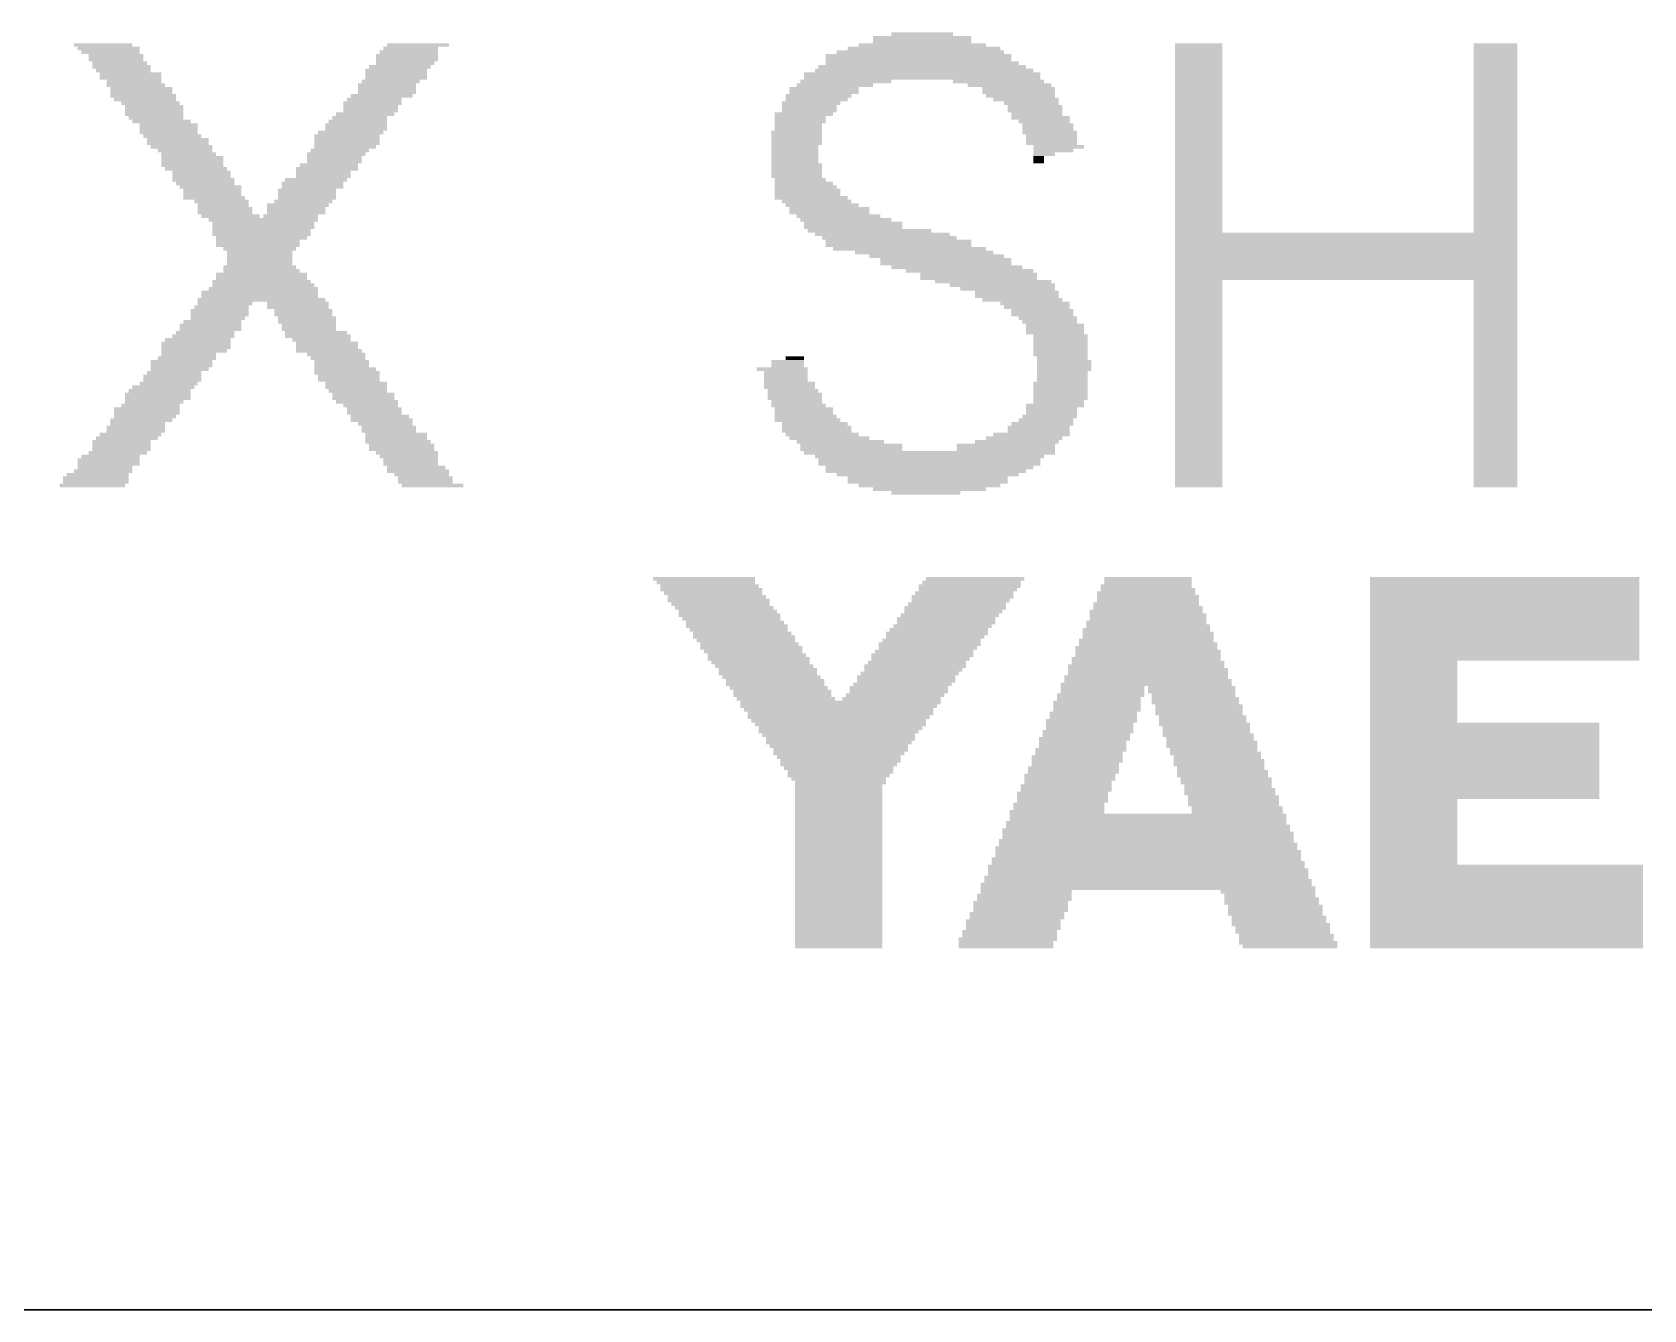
# Model space of a CAD drawing. Extents: x -5 to 130, y -14 to 61.
# Drawn here: x 60.78 to 72.03, y -7.7 to 1.21 of the extents above; entities that cross this region are included whole.
import ezdxf

# ---------------------------------------------------------------- set-up
doc = ezdxf.new("R2010")
doc.units = 0
for name, color, linetype in [('20', 178, 'CONTINUOUS'), ('21', 251, 'CONTINUOUS'), ('51', 251, 'CONTINUOUS')]:
    doc.layers.add(name, color=color, linetype=linetype)

# ---------------------------------------------------------------- blocks, each defined once
blk = doc.blocks.new('RECT')
blk.add_solid([(-0.5, -0.5), (0.5, -0.5), (-0.5, 0.5), (0.5, 0.5)])

msp = doc.modelspace()

# ---------------------------------------------------------------- linework, layer by layer
at = {"layer": '20'}
msp.add_line((122.5, -7.7), (27, -7.7), dxfattribs=at)
at = {"layer": '51'}
msp.add_line((38.66, -7.7), (92, -7.7), dxfattribs=at)

# ---------------------------------------------------------------- block references
at = {"layer": '21', "yscale": 0.0254}
for p, xscale in [((61.2803, 1.1224), 0.4064), ((63.4774, 1.1224), 0.4318), ((66.9968, 1.1224), 0.889), ((66.9968, 1.1732), 0.6858), ((66.9968, 1.1478), 0.6858), ((66.9968, 1.1986), 0.4318), ((68.9272, 1.1224), 0.3302), ((70.9973, 1.1224), 0.3048), ((61.3184, 1.097), 0.4318), ((61.3311, 1.0716), 0.4064), ((61.3692, 1.0462), 0.381), ((61.3692, 1.0208), 0.381), ((63.4012, 1.0462), 0.4318), ((63.4012, 1.0208), 0.4318), ((63.4139, 1.0716), 0.4064), ((63.4266, 1.097), 0.381), ((66.9714, 1.0462), 1.2954), ((66.9714, 1.0208), 1.2954), ((66.9841, 1.0716), 1.1684), ((67.0095, 1.097), 1.0668), ((68.9272, 1.097), 0.3302), ((68.9272, 1.0716), 0.3302), ((68.9272, 1.0462), 0.3302), ((68.9272, 1.0208), 0.3302), ((70.9973, 1.097), 0.3048), ((70.9973, 1.0716), 0.3048), ((70.9973, 1.0462), 0.3048), ((70.9973, 1.0208), 0.3048), ((61.3946, 0.9954), 0.381), ((61.4073, 0.97), 0.4064), ((61.42, 0.9446), 0.381), ((61.4708, 0.9192), 0.4318), ((61.4708, 0.8938), 0.4318), ((63.325, 0.9446), 0.4318), ((63.325, 0.9192), 0.4318), ((63.325, 0.8938), 0.4318), ((63.3504, 0.97), 0.4318), ((63.3885, 0.9954), 0.4064), ((66.9968, 0.9192), 1.651), ((66.9968, 0.8938), 1.651), ((67.0095, 0.9446), 1.524), ((66.9968, 0.97), 1.4478), ((66.9968, 0.9954), 1.3462), ((68.9272, 0.9954), 0.3302), ((68.9272, 0.97), 0.3302), ((68.9272, 0.9446), 0.3302), ((68.9272, 0.9192), 0.3302), ((68.9272, 0.8938), 0.3302), ((70.9973, 0.9954), 0.3048), ((70.9973, 0.97), 0.3048), ((70.9973, 0.9446), 0.3048), ((70.9973, 0.9192), 0.3048), ((70.9973, 0.8938), 0.3048), ((61.4962, 0.8684), 0.381), ((61.5089, 0.843), 0.4064), ((61.547, 0.8176), 0.4318), ((61.547, 0.7922), 0.4318), ((63.2615, 0.843), 0.4064), ((63.2615, 0.8176), 0.4064), ((63.2615, 0.7922), 0.4064), ((63.2869, 0.8684), 0.4064), ((66.311, 0.8176), 0.4826), ((66.311, 0.7922), 0.4826), ((66.3872, 0.843), 0.5334), ((66.4634, 0.8684), 0.635), ((67.5302, 0.8684), 0.635), ((67.6064, 0.843), 0.5842), ((67.6699, 0.8176), 0.508), ((67.6699, 0.7922), 0.508), ((68.9272, 0.8684), 0.3302), ((68.9272, 0.843), 0.3302), ((68.9272, 0.8176), 0.3302), ((68.9272, 0.7922), 0.3302), ((70.9973, 0.8684), 0.3048), ((70.9973, 0.843), 0.3048), ((70.9973, 0.8176), 0.3048), ((70.9973, 0.7922), 0.3048), ((61.5597, 0.7668), 0.4572), ((61.5724, 0.7414), 0.4318), ((61.6105, 0.716), 0.4064), ((61.6359, 0.6906), 0.4064), ((61.6359, 0.6652), 0.4064), ((63.1599, 0.716), 0.4064), ((63.1472, 0.6906), 0.381), ((63.1472, 0.6652), 0.381), ((63.1726, 0.7414), 0.381), ((63.2234, 0.7668), 0.4318), ((66.2221, 0.716), 0.4064), ((66.2094, 0.6906), 0.381), ((66.2094, 0.6652), 0.381), ((66.2729, 0.7668), 0.4572), ((66.2602, 0.7414), 0.4318), ((67.6826, 0.7668), 0.4826), ((67.7207, 0.7414), 0.4572), ((67.7588, 0.716), 0.381), ((67.7842, 0.6906), 0.381), ((67.7842, 0.6652), 0.381), ((68.9272, 0.7668), 0.3302), ((68.9272, 0.7414), 0.3302), ((68.9272, 0.716), 0.3302), ((68.9272, 0.6906), 0.3302), ((68.9272, 0.6652), 0.3302), ((70.9973, 0.7668), 0.3048), ((70.9973, 0.7414), 0.3048), ((70.9973, 0.716), 0.3048), ((70.9973, 0.6906), 0.3048), ((70.9973, 0.6652), 0.3048), ((61.6359, 0.6398), 0.4064), ((61.6486, 0.6144), 0.381), ((61.6867, 0.589), 0.4064), ((61.7375, 0.5636), 0.4064), ((63.0456, 0.5636), 0.4318), ((63.0583, 0.589), 0.4064), ((63.071, 0.6144), 0.381), ((63.1091, 0.6398), 0.4064), ((66.1713, 0.6398), 0.4064), ((66.1459, 0.6144), 0.3556), ((66.1459, 0.589), 0.3556), ((66.1332, 0.5636), 0.3302), ((67.7969, 0.6398), 0.3556), ((67.8223, 0.6144), 0.4064), ((67.8477, 0.589), 0.3556), ((67.8731, 0.5636), 0.3556), ((68.9272, 0.6398), 0.3302), ((68.9272, 0.6144), 0.3302), ((68.9272, 0.589), 0.3302), ((68.9272, 0.5636), 0.3302), ((70.9973, 0.6398), 0.3048), ((70.9973, 0.6144), 0.3048), ((70.9973, 0.589), 0.3048), ((70.9973, 0.5636), 0.3048), ((61.7375, 0.5382), 0.4064), ((61.7375, 0.5128), 0.4064), ((61.7629, 0.4874), 0.4064), ((61.801, 0.462), 0.4318), ((62.9821, 0.4874), 0.4572), ((62.9821, 0.462), 0.4572), ((63.0075, 0.5128), 0.4572), ((63.0456, 0.5382), 0.4318), ((66.1205, 0.5128), 0.3556), ((66.1205, 0.4874), 0.3556), ((66.1205, 0.462), 0.3556), ((66.1332, 0.5382), 0.3302), ((67.8731, 0.5382), 0.3556), ((67.8858, 0.5128), 0.381), ((67.8985, 0.4874), 0.3556), ((67.8985, 0.462), 0.3556), ((68.9272, 0.5382), 0.3302), ((68.9272, 0.5128), 0.3302), ((68.9272, 0.4874), 0.3302), ((68.9272, 0.462), 0.3302), ((70.9973, 0.5382), 0.3048), ((70.9973, 0.5128), 0.3048), ((70.9973, 0.4874), 0.3048), ((70.9973, 0.462), 0.3048), ((61.801, 0.4366), 0.4318), ((61.8264, 0.4112), 0.4318), ((61.8518, 0.3858), 0.381), ((61.8772, 0.3604), 0.381), ((61.9026, 0.335), 0.4318), ((62.9059, 0.3604), 0.4064), ((62.8932, 0.335), 0.381), ((62.9313, 0.3858), 0.4064), ((62.9821, 0.4366), 0.4572), ((62.9694, 0.4112), 0.4318), ((66.1205, 0.4366), 0.3556), ((66.1078, 0.4112), 0.3302), ((66.1078, 0.3858), 0.3302), ((66.1078, 0.3604), 0.3302), ((66.1078, 0.335), 0.3302), ((67.8985, 0.4366), 0.3556), ((67.9493, 0.4112), 0.3556), ((67.9112, 0.3858), 0.2794), ((67.8477, 0.3604), 0.1524), ((67.8096, 0.335), 0.0762), ((68.9272, 0.4366), 0.3302), ((68.9272, 0.4112), 0.3302), ((68.9272, 0.3858), 0.3302), ((68.9272, 0.3604), 0.3302), ((68.9272, 0.335), 0.3302), ((70.9973, 0.4366), 0.3048), ((70.9973, 0.4112), 0.3048), ((70.9973, 0.3858), 0.3048), ((70.9973, 0.3604), 0.3048), ((70.9973, 0.335), 0.3048), ((61.9026, 0.3096), 0.4318), ((61.9026, 0.2842), 0.4318), ((61.928, 0.2588), 0.4318), ((61.9661, 0.2334), 0.4064), ((62.8424, 0.2588), 0.4318), ((62.817, 0.2334), 0.381), ((62.8551, 0.2842), 0.4064), ((62.8932, 0.3096), 0.381), ((66.1078, 0.3096), 0.3302), ((66.1205, 0.2842), 0.3556), ((66.1205, 0.2588), 0.3556), ((66.1205, 0.2334), 0.3556), ((67.8096, 0.3096), 0.0762), ((68.9272, 0.3096), 0.3302), ((68.9272, 0.2842), 0.3302), ((68.9272, 0.2588), 0.3302), ((68.9272, 0.2334), 0.3302), ((70.9973, 0.3096), 0.3048), ((70.9973, 0.2842), 0.3048), ((70.9973, 0.2588), 0.3048), ((70.9973, 0.2334), 0.3048), ((61.9661, 0.208), 0.4064), ((61.9788, 0.1826), 0.4318), ((61.9915, 0.1572), 0.4064), ((62.0296, 0.1318), 0.4318), ((62.0423, 0.1064), 0.4064), ((62.7027, 0.1064), 0.4064), ((62.7408, 0.1572), 0.4318), ((62.7408, 0.1318), 0.4318), ((62.7662, 0.1826), 0.4318), ((62.817, 0.208), 0.381), ((66.1205, 0.208), 0.3556), ((66.1459, 0.1826), 0.3556), ((66.1713, 0.1572), 0.4064), ((66.184, 0.1318), 0.4318), ((66.1967, 0.1064), 0.4572), ((68.9272, 0.208), 0.3302), ((68.9272, 0.1826), 0.3302), ((68.9272, 0.1572), 0.3302), ((68.9272, 0.1318), 0.3302), ((68.9272, 0.1064), 0.3302), ((70.9973, 0.208), 0.3048), ((70.9973, 0.1826), 0.3048), ((70.9973, 0.1572), 0.3048), ((70.9973, 0.1318), 0.3048), ((70.9973, 0.1064), 0.3048), ((62.0423, 0.081), 0.4064), ((62.055, 0.0556), 0.4318), ((62.1058, 0.0302), 0.381), ((62.1185, 0.0048), 0.3556), ((62.6392, 0.0048), 0.4318), ((62.6773, 0.0302), 0.4064), ((62.7027, 0.081), 0.4064), ((62.7027, 0.0556), 0.4064), ((66.1967, 0.081), 0.4572), ((66.2221, 0.0556), 0.508), ((66.2602, 0.0302), 0.4826), ((66.2983, 0.0048), 0.508), ((68.9272, 0.081), 0.3302), ((68.9272, 0.0556), 0.3302), ((68.9272, 0.0302), 0.3302), ((68.9272, 0.0048), 0.3302), ((70.9973, 0.081), 0.3048), ((70.9973, 0.0556), 0.3048), ((70.9973, 0.0302), 0.3048), ((70.9973, 0.0048), 0.3048), ((62.1312, -0.0206), 0.381), ((62.1312, -0.046), 0.381), ((62.1693, -0.0714), 0.4064), ((62.3979, -0.0968), 0.762), ((62.3979, -0.1222), 0.7112), ((62.5884, -0.0714), 0.381), ((62.6265, -0.0206), 0.4064), ((62.6265, -0.046), 0.4064), ((66.3491, -0.0206), 0.5588), ((66.3491, -0.046), 0.5588), ((66.4126, -0.0714), 0.5842), ((66.4634, -0.0968), 0.635), ((66.5142, -0.1222), 0.6858), ((68.9272, -0.0206), 0.3302), ((68.9272, -0.046), 0.3302), ((68.9272, -0.0714), 0.3302), ((68.9272, -0.0968), 0.3302), ((68.9272, -0.1222), 0.3302), ((70.9973, -0.0206), 0.3048), ((70.9973, -0.046), 0.3048), ((70.9973, -0.0714), 0.3048), ((70.9973, -0.0968), 0.3048), ((70.9973, -0.1222), 0.3048), ((62.3979, -0.1476), 0.7112), ((62.3852, -0.173), 0.6858), ((62.3852, -0.1984), 0.6858), ((62.3852, -0.2238), 0.635), ((66.5142, -0.1476), 0.6858), ((66.6285, -0.173), 0.8636), ((66.7174, -0.1984), 0.9398), ((66.7682, -0.2238), 0.9398), ((68.9272, -0.1476), 0.3302), ((68.9272, -0.173), 0.3302), ((69.9559, -0.1984), 2.3876), ((69.9559, -0.2238), 2.3876), ((70.9973, -0.1476), 0.3048), ((70.9973, -0.173), 0.3048), ((62.3598, -0.2492), 0.5842), ((62.3598, -0.2746), 0.5842), ((62.3725, -0.3), 0.508), ((62.3725, -0.3254), 0.4572), ((66.8317, -0.2492), 1.016), ((66.8317, -0.2746), 1.016), ((66.9079, -0.3), 1.0668), ((67.0095, -0.3254), 0.9652), ((69.9559, -0.2492), 2.3876), ((69.9559, -0.2746), 2.3876), ((69.9559, -0.3), 2.3876), ((69.9559, -0.3254), 2.3876), ((62.3725, -0.427), 0.508), ((62.3852, -0.4524), 0.5334), ((62.3725, -0.3508), 0.4572), ((62.3725, -0.3762), 0.4572), ((62.3725, -0.4016), 0.4572), ((67.0984, -0.3508), 0.9398), ((67.1619, -0.3762), 0.9144), ((67.1619, -0.4016), 0.9144), ((67.2381, -0.427), 0.9144), ((67.327, -0.4524), 0.889), ((69.9559, -0.3508), 2.3876), ((69.9559, -0.3762), 2.3876), ((69.9559, -0.4016), 2.3876), ((69.9559, -0.427), 2.3876), ((69.9559, -0.4524), 2.3876), ((62.3852, -0.5286), 0.6858), ((62.3979, -0.554), 0.7112), ((62.3852, -0.4778), 0.635), ((62.3852, -0.5032), 0.635), ((67.3905, -0.4778), 0.8128), ((67.3905, -0.5032), 0.8128), ((67.4921, -0.5286), 0.8128), ((67.5556, -0.554), 0.7366), ((69.9559, -0.4778), 2.3876), ((69.9559, -0.5032), 2.3876), ((68.9272, -0.5286), 0.3302), ((68.9272, -0.554), 0.3302), ((70.9973, -0.5286), 0.3048), ((70.9973, -0.554), 0.3048), ((62.3852, -0.6556), 0.889), ((62.1312, -0.681), 0.381), ((62.3725, -0.6048), 0.8128), ((62.3725, -0.6302), 0.8128), ((62.3979, -0.5794), 0.762), ((62.6392, -0.681), 0.4318), ((67.5937, -0.5794), 0.6604), ((67.6572, -0.6048), 0.5842), ((67.6572, -0.6302), 0.5842), ((67.6953, -0.6556), 0.5588), ((67.7842, -0.681), 0.4826), ((68.9272, -0.5794), 0.3302), ((68.9272, -0.6048), 0.3302), ((68.9272, -0.6302), 0.3302), ((68.9272, -0.6556), 0.3302), ((68.9272, -0.681), 0.3302), ((70.9973, -0.5794), 0.3048), ((70.9973, -0.6048), 0.3048), ((70.9973, -0.6302), 0.3048), ((70.9973, -0.6556), 0.3048), ((70.9973, -0.681), 0.3048), ((62.0931, -0.7318), 0.4064), ((62.0931, -0.7572), 0.4064), ((62.0804, -0.7826), 0.381), ((62.1058, -0.7064), 0.381), ((62.6392, -0.7064), 0.4318), ((62.6773, -0.7318), 0.4064), ((62.6773, -0.7572), 0.4064), ((62.7027, -0.7826), 0.4064), ((67.7969, -0.7064), 0.4572), ((67.835, -0.7318), 0.4318), ((67.835, -0.7572), 0.4318), ((67.8731, -0.7826), 0.4064), ((68.9272, -0.7064), 0.3302), ((68.9272, -0.7318), 0.3302), ((68.9272, -0.7572), 0.3302), ((68.9272, -0.7826), 0.3302), ((70.9973, -0.7064), 0.3048), ((70.9973, -0.7318), 0.3048), ((70.9973, -0.7572), 0.3048), ((70.9973, -0.7826), 0.3048), ((61.9788, -0.9096), 0.4318), ((61.9915, -0.8842), 0.4064), ((62.0296, -0.8334), 0.4318), ((62.0296, -0.8588), 0.4318), ((62.0423, -0.808), 0.4064), ((62.7027, -0.808), 0.4064), ((62.7154, -0.8334), 0.381), ((62.7154, -0.8588), 0.381), ((62.7662, -0.8842), 0.4318), ((62.7789, -0.9096), 0.4572), ((67.8858, -0.808), 0.381), ((67.9239, -0.8334), 0.4064), ((67.9239, -0.8588), 0.4064), ((67.9239, -0.8842), 0.4064), ((67.962, -0.9096), 0.381), ((68.9272, -0.808), 0.3302), ((68.9272, -0.8334), 0.3302), ((68.9272, -0.8588), 0.3302), ((68.9272, -0.8842), 0.3302), ((68.9272, -0.9096), 0.3302), ((70.9973, -0.808), 0.3048), ((70.9973, -0.8334), 0.3048), ((70.9973, -0.8588), 0.3048), ((70.9973, -0.8842), 0.3048), ((70.9973, -0.9096), 0.3048), ((61.928, -0.9604), 0.4826), ((61.928, -0.9858), 0.4826), ((61.9153, -1.0112), 0.4572), ((61.9407, -0.935), 0.4572), ((62.8043, -0.935), 0.4064), ((62.8424, -0.9604), 0.4318), ((62.8424, -0.9858), 0.4318), ((62.8551, -1.0112), 0.4572), ((67.962, -0.935), 0.381), ((67.962, -0.9604), 0.381), ((67.962, -0.9858), 0.381), ((67.962, -1.0112), 0.381), ((68.9272, -0.935), 0.3302), ((68.9272, -0.9604), 0.3302), ((68.9272, -0.9858), 0.3302), ((68.9272, -1.0112), 0.3302), ((70.9973, -0.935), 0.3048), ((70.9973, -0.9604), 0.3048), ((70.9973, -0.9858), 0.3048), ((70.9973, -1.0112), 0.3048), ((61.8264, -1.0874), 0.4318), ((61.8264, -1.1128), 0.4318), ((61.8645, -1.062), 0.4064), ((61.8772, -1.0366), 0.381), ((62.9059, -1.0366), 0.4064), ((62.9186, -1.062), 0.381), ((62.944, -1.0874), 0.381), ((62.944, -1.1128), 0.381), ((66.057, -1.0874), 0.2286), ((66.057, -1.1128), 0.2286), ((66.1078, -1.062), 0.127), ((67.962, -1.0366), 0.381), ((67.9747, -1.062), 0.3556), ((67.9874, -1.0874), 0.381), ((67.9874, -1.1128), 0.381), ((68.9272, -1.0366), 0.3302), ((68.9272, -1.062), 0.3302), ((68.9272, -1.0874), 0.3302), ((68.9272, -1.1128), 0.3302), ((70.9973, -1.0366), 0.3048), ((70.9973, -1.062), 0.3048), ((70.9973, -1.0874), 0.3048), ((70.9973, -1.1128), 0.3048), ((61.7375, -1.2398), 0.4064), ((61.7629, -1.189), 0.4064), ((61.7629, -1.2144), 0.4064), ((61.7756, -1.1636), 0.381), ((61.8137, -1.1382), 0.4064), ((62.9694, -1.1382), 0.4318), ((62.9821, -1.1636), 0.4572), ((62.9948, -1.189), 0.4318), ((62.9948, -1.2144), 0.4318), ((63.0456, -1.2398), 0.4318), ((66.0189, -1.1382), 0.3556), ((66.0443, -1.1636), 0.3048), ((66.0443, -1.189), 0.3048), ((66.0443, -1.2144), 0.3048), ((66.0697, -1.2398), 0.3556), ((67.962, -1.2398), 0.381), ((67.9874, -1.1382), 0.381), ((67.9747, -1.1636), 0.3556), ((67.9747, -1.189), 0.3556), ((67.9747, -1.2144), 0.3556), ((68.9272, -1.1382), 0.3302), ((68.9272, -1.1636), 0.3302), ((68.9272, -1.189), 0.3302), ((68.9272, -1.2144), 0.3302), ((68.9272, -1.2398), 0.3302), ((70.9973, -1.1382), 0.3048), ((70.9973, -1.1636), 0.3048), ((70.9973, -1.189), 0.3048), ((70.9973, -1.2144), 0.3048), ((70.9973, -1.2398), 0.3048), ((61.6613, -1.316), 0.4572), ((61.6613, -1.3414), 0.4572), ((61.674, -1.2906), 0.4318), ((61.6994, -1.2652), 0.4318), ((63.0456, -1.2652), 0.4318), ((63.0583, -1.2906), 0.4064), ((63.0964, -1.316), 0.4318), ((63.0964, -1.3414), 0.4318), ((66.0697, -1.2652), 0.3556), ((66.0951, -1.2906), 0.3556), ((66.1078, -1.316), 0.381), ((66.1078, -1.3414), 0.381), ((67.962, -1.2652), 0.381), ((67.962, -1.2906), 0.381), ((67.962, -1.316), 0.381), ((67.962, -1.3414), 0.381), ((68.9272, -1.2652), 0.3302), ((68.9272, -1.2906), 0.3302), ((68.9272, -1.316), 0.3302), ((68.9272, -1.3414), 0.3302), ((70.9973, -1.2652), 0.3048), ((70.9973, -1.2906), 0.3048), ((70.9973, -1.316), 0.3048), ((70.9973, -1.3414), 0.3048), ((61.5851, -1.4176), 0.4572), ((61.5851, -1.443), 0.4572), ((61.5724, -1.4684), 0.4318), ((61.6105, -1.3922), 0.4064), ((61.6359, -1.3668), 0.4064), ((63.1218, -1.3668), 0.4318), ((63.1472, -1.3922), 0.381), ((63.1726, -1.4176), 0.381), ((63.1726, -1.443), 0.381), ((63.2107, -1.4684), 0.4064), ((66.1205, -1.3668), 0.3556), ((66.1332, -1.3922), 0.381), ((66.1713, -1.4176), 0.4064), ((66.1713, -1.443), 0.4064), ((66.184, -1.4684), 0.4318), ((67.8858, -1.4684), 0.381), ((67.9239, -1.3922), 0.4064), ((67.8985, -1.4176), 0.3556), ((67.8985, -1.443), 0.3556), ((67.9493, -1.3668), 0.3556), ((68.9272, -1.3668), 0.3302), ((68.9272, -1.3922), 0.3302), ((68.9272, -1.4176), 0.3302), ((68.9272, -1.443), 0.3302), ((68.9272, -1.4684), 0.3302), ((70.9973, -1.3668), 0.3048), ((70.9973, -1.3922), 0.3048), ((70.9973, -1.4176), 0.3048), ((70.9973, -1.443), 0.3048), ((70.9973, -1.4684), 0.3048), ((61.5089, -1.5446), 0.4064), ((61.5089, -1.57), 0.4064), ((61.547, -1.4938), 0.4318), ((61.5216, -1.5192), 0.381), ((63.2234, -1.4938), 0.4318), ((63.2488, -1.5192), 0.381), ((63.2742, -1.5446), 0.381), ((63.2742, -1.57), 0.381), ((66.1967, -1.4938), 0.4572), ((66.2475, -1.5192), 0.4572), ((66.2602, -1.5446), 0.4826), ((66.2602, -1.57), 0.4826), ((67.8096, -1.5446), 0.4318), ((67.8096, -1.57), 0.4318), ((67.835, -1.5192), 0.4318), ((67.8604, -1.4938), 0.381), ((68.9272, -1.4938), 0.3302), ((68.9272, -1.5192), 0.3302), ((68.9272, -1.5446), 0.3302), ((68.9272, -1.57), 0.3302), ((70.9973, -1.4938), 0.3048), ((70.9973, -1.5192), 0.3048), ((70.9973, -1.5446), 0.3048), ((70.9973, -1.57), 0.3048), ((61.4073, -1.6462), 0.4064), ((61.4073, -1.6716), 0.4064), ((61.4073, -1.697), 0.4064), ((61.4454, -1.6208), 0.4318), ((61.4708, -1.5954), 0.4318), ((63.325, -1.5954), 0.4318), ((63.325, -1.6208), 0.4318), ((63.3377, -1.6462), 0.4572), ((63.3631, -1.6716), 0.4572), ((63.3631, -1.697), 0.4572), ((66.2983, -1.5954), 0.508), ((66.3491, -1.6208), 0.5588), ((66.4253, -1.6462), 0.6096), ((66.5015, -1.6716), 0.7112), ((66.5015, -1.697), 0.7112), ((67.581, -1.6716), 0.6858), ((67.581, -1.697), 0.6858), ((67.6572, -1.6462), 0.5842), ((67.708, -1.6208), 0.5334), ((67.7588, -1.5954), 0.5334), ((68.9272, -1.5954), 0.3302), ((68.9272, -1.6208), 0.3302), ((68.9272, -1.6462), 0.3302), ((68.9272, -1.6716), 0.3302), ((68.9272, -1.697), 0.3302), ((70.9973, -1.5954), 0.3048), ((70.9973, -1.6208), 0.3048), ((70.9973, -1.6462), 0.3048), ((70.9973, -1.6716), 0.3048), ((70.9973, -1.697), 0.3048), ((61.3184, -1.7732), 0.4318), ((61.3184, -1.7986), 0.4318), ((61.3311, -1.7478), 0.4064), ((61.3819, -1.7224), 0.4064), ((63.4012, -1.7224), 0.4318), ((63.4139, -1.7478), 0.4064), ((63.4266, -1.7732), 0.381), ((63.4266, -1.7986), 0.381), ((67.0476, -1.7224), 1.7526), ((67.0476, -1.7478), 1.6002), ((67.0476, -1.7732), 1.5494), ((67.0476, -1.7986), 1.5494), ((68.9272, -1.7224), 0.3302), ((68.9272, -1.7478), 0.3302), ((68.9272, -1.7732), 0.3302), ((68.9272, -1.7986), 0.3302), ((70.9973, -1.7224), 0.3048), ((70.9973, -1.7478), 0.3048), ((70.9973, -1.7732), 0.3048), ((70.9973, -1.7986), 0.3048), ((61.2295, -1.9002), 0.4572), ((61.2422, -1.8748), 0.4318), ((61.2803, -1.8494), 0.4064), ((61.293, -1.824), 0.381), ((63.4647, -1.824), 0.4064), ((63.4774, -1.8494), 0.4318), ((63.5028, -1.8748), 0.381), ((63.5282, -1.9002), 0.381), ((67.0476, -1.824), 1.4478), ((67.0222, -1.8494), 1.397), ((67.0349, -1.8748), 1.27), ((67.0349, -1.9002), 1.1176), ((68.9272, -1.824), 0.3302), ((68.9272, -1.8494), 0.3302), ((68.9272, -1.8748), 0.3302), ((68.9272, -1.9002), 0.3302), ((70.9973, -1.824), 0.3048), ((70.9973, -1.8494), 0.3048), ((70.9973, -1.8748), 0.3048), ((70.9973, -1.9002), 0.3048), ((61.2041, -1.951), 0.4572), ((61.2295, -1.9256), 0.4572), ((63.5282, -1.9256), 0.381), ((63.579, -1.951), 0.4318), ((67.0349, -1.9256), 1.1176), ((67.0476, -1.951), 0.9906), ((67.0476, -1.9764), 0.7874), ((67.0222, -2.0018), 0.4826), ((68.9272, -1.9256), 0.3302), ((68.9272, -1.951), 0.3302), ((70.9973, -1.9256), 0.3048), ((70.9973, -1.951), 0.3048), ((65.4743, -2.6008), 0.7112), ((65.487, -2.6262), 0.6858), ((65.5124, -2.6516), 0.6858), ((65.5251, -2.677), 0.7112), ((65.5378, -2.7024), 0.6858), ((67.2904, -2.7024), 0.6858), ((67.3285, -2.6516), 0.7112), ((67.3158, -2.677), 0.6858), ((67.3412, -2.6262), 0.6858), ((67.3666, -2.6008), 0.6858), ((68.5604, -2.7024), 0.6858), ((68.5604, -2.6516), 0.635), ((68.5731, -2.677), 0.6604), ((68.5731, -2.6008), 0.6096), ((68.5731, -2.6262), 0.6096), ((71.0623, -2.6008), 1.8796), ((71.0623, -2.6262), 1.8796), ((71.0623, -2.6516), 1.8796), ((71.0623, -2.677), 1.8796), ((71.0623, -2.7024), 1.8796), ((65.5632, -2.7278), 0.6858), ((65.5759, -2.7532), 0.7112), ((65.5886, -2.7786), 0.6858), ((65.614, -2.804), 0.6858), ((67.2269, -2.804), 0.7112), ((67.2396, -2.7786), 0.6858), ((67.2777, -2.7278), 0.7112), ((67.265, -2.7532), 0.6858), ((68.5604, -2.7786), 0.7366), ((68.5731, -2.804), 0.762), ((68.5731, -2.7278), 0.7112), ((68.5731, -2.7532), 0.7112), ((71.0623, -2.7278), 1.8796), ((71.0623, -2.7532), 1.8796), ((71.0623, -2.7786), 1.8796), ((71.0623, -2.804), 1.8796), ((65.6394, -2.8294), 0.6858), ((65.6521, -2.8548), 0.7112), ((65.6648, -2.8802), 0.6858), ((65.6902, -2.9056), 0.6858), ((65.7029, -2.931), 0.7112), ((67.138, -2.931), 0.6858), ((67.1634, -2.8802), 0.6858), ((67.1634, -2.9056), 0.6858), ((67.1888, -2.8548), 0.6858), ((67.2142, -2.8294), 0.6858), ((68.5604, -2.9056), 0.8382), ((68.5731, -2.931), 0.8636), ((68.5604, -2.8294), 0.7874), ((68.5731, -2.8548), 0.8128), ((68.5731, -2.8802), 0.8128), ((71.0623, -2.8294), 1.8796), ((71.0623, -2.8548), 1.8796), ((71.0623, -2.8802), 1.8796), ((71.0623, -2.9056), 1.8796), ((71.0623, -2.931), 1.8796), ((65.7156, -2.9564), 0.6858), ((65.741, -2.9818), 0.6858), ((65.7537, -3.0072), 0.7112), ((65.7664, -3.0326), 0.6858), ((67.0618, -3.0326), 0.6858), ((67.0999, -2.9818), 0.7112), ((67.0872, -3.0072), 0.6858), ((67.1126, -2.9564), 0.6858), ((68.5604, -3.0326), 0.9398), ((68.5604, -2.9564), 0.889), ((68.5731, -2.9818), 0.9144), ((68.5731, -3.0072), 0.9144), ((71.0623, -2.9564), 1.8796), ((71.0623, -2.9818), 1.8796), ((71.0623, -3.0072), 1.8796), ((71.0623, -3.0326), 1.8796), ((65.7918, -3.058), 0.6858), ((65.8045, -3.0834), 0.7112), ((65.8172, -3.1088), 0.6858), ((65.8426, -3.1342), 0.6858), ((65.8553, -3.1596), 0.7112), ((66.9983, -3.1342), 0.7112), ((66.9856, -3.1596), 0.6858), ((67.011, -3.1088), 0.6858), ((67.0491, -3.058), 0.7112), ((67.0364, -3.0834), 0.6858), ((68.5604, -3.1596), 1.0414), ((68.5604, -3.0834), 0.9906), ((68.5731, -3.1088), 1.016), ((68.5731, -3.1342), 1.016), ((68.5731, -3.058), 0.9652), ((71.0623, -3.058), 1.8796), ((71.0623, -3.0834), 1.8796), ((71.0623, -3.1088), 1.8796), ((71.0623, -3.1342), 1.8796), ((71.0623, -3.1596), 1.8796), ((65.868, -3.185), 0.6858), ((65.8934, -3.2104), 0.6858), ((65.9188, -3.2358), 0.6858), ((65.9188, -3.2612), 0.6858), ((66.9094, -3.2612), 0.6858), ((66.9475, -3.2104), 0.7112), ((66.9348, -3.2358), 0.6858), ((66.9602, -3.185), 0.6858), ((68.5604, -3.2104), 1.0922), ((68.5731, -3.2358), 1.1176), ((68.5731, -3.2612), 1.1176), ((68.5731, -3.185), 1.0668), ((70.4273, -3.185), 0.6096), ((70.4273, -3.2104), 0.6096), ((70.4273, -3.2358), 0.6096), ((70.4273, -3.2612), 0.6096), ((65.9442, -3.2866), 0.6858), ((65.9696, -3.312), 0.6858), ((65.9696, -3.3374), 0.6858), ((65.995, -3.3628), 0.6858), ((66.8332, -3.3628), 0.6858), ((66.8586, -3.3374), 0.6858), ((66.884, -3.2866), 0.6858), ((66.884, -3.312), 0.6858), ((68.5604, -3.3374), 1.1938), ((68.2556, -3.3628), 0.5842), ((68.5604, -3.2866), 1.143), ((68.5731, -3.312), 1.1684), ((68.8779, -3.3628), 0.6096), ((70.4273, -3.2866), 0.6096), ((70.4273, -3.312), 0.6096), ((70.4273, -3.3374), 0.6096), ((70.4273, -3.3628), 0.6096), ((66.0204, -3.3882), 0.6858), ((66.0204, -3.4136), 0.6858), ((66.0458, -3.439), 0.6858), ((66.4268, -3.4644), 1.397), ((66.4141, -3.4898), 1.3716), ((66.7824, -3.439), 0.6858), ((66.8078, -3.4136), 0.6858), ((66.8332, -3.3882), 0.6858), ((68.2175, -3.4644), 0.6096), ((68.2175, -3.4898), 0.6096), ((68.2429, -3.4136), 0.6096), ((68.2302, -3.439), 0.5842), ((68.2556, -3.3882), 0.5842), ((68.8779, -3.3882), 0.6096), ((68.8906, -3.4136), 0.5842), ((68.9033, -3.439), 0.6096), ((68.9033, -3.4644), 0.6096), ((68.9287, -3.4898), 0.6096), ((70.4273, -3.3882), 0.6096), ((70.4273, -3.4136), 0.6096), ((70.4273, -3.439), 0.6096), ((70.4273, -3.4644), 0.6096), ((70.4273, -3.4898), 0.6096), ((66.4141, -3.5152), 1.3208), ((66.4268, -3.5406), 1.2954), ((66.4141, -3.566), 1.27), ((66.4141, -3.5914), 1.2192), ((68.1794, -3.5914), 0.635), ((68.1921, -3.5406), 0.6096), ((68.1921, -3.566), 0.6096), ((68.2175, -3.5152), 0.6096), ((68.9287, -3.5152), 0.6096), ((68.9287, -3.5406), 0.6096), ((68.9541, -3.566), 0.6096), ((68.9541, -3.5914), 0.6096), ((70.4273, -3.5152), 0.6096), ((70.4273, -3.5406), 0.6096), ((70.4273, -3.566), 0.6096), ((70.4273, -3.5914), 0.6096), ((66.4268, -3.6168), 1.1938), ((66.4268, -3.6422), 1.143), ((66.4141, -3.6676), 1.1176), ((66.4141, -3.693), 1.0668), ((66.4268, -3.7184), 1.0414), ((68.1286, -3.7184), 0.635), ((68.154, -3.6676), 0.635), ((68.1413, -3.693), 0.6096), ((68.1667, -3.6168), 0.6096), ((68.1667, -3.6422), 0.6096), ((68.9668, -3.6168), 0.635), ((68.9795, -3.6422), 0.6096), ((68.9795, -3.6676), 0.6096), ((68.9922, -3.693), 0.635), ((69.0049, -3.7184), 0.6096), ((70.9226, -3.6168), 1.6002), ((70.9226, -3.6422), 1.6002), ((70.9226, -3.6676), 1.6002), ((70.9226, -3.693), 1.6002), ((70.9226, -3.7184), 1.6002), ((66.4141, -3.7438), 1.016), ((66.4141, -3.7692), 0.9652), ((66.4268, -3.7946), 0.9398), ((66.4141, -3.82), 0.9144), ((68.1032, -3.7946), 0.635), ((68.0905, -3.82), 0.6096), ((68.1159, -3.7438), 0.6096), ((68.1159, -3.7692), 0.6096), ((69.0176, -3.7438), 0.635), ((69.0176, -3.7692), 0.635), ((69.0303, -3.7946), 0.6096), ((69.043, -3.82), 0.635), ((70.9226, -3.7438), 1.6002), ((70.9226, -3.7692), 1.6002), ((70.9226, -3.7946), 1.6002), ((70.9226, -3.82), 1.6002), ((66.4141, -3.8454), 0.8636), ((66.4268, -3.8708), 0.8382), ((66.4141, -3.8962), 0.8128), ((66.4141, -3.9216), 0.762), ((66.4268, -3.947), 0.7366), ((68.0524, -3.9216), 0.635), ((68.0524, -3.947), 0.635), ((68.0778, -3.8454), 0.635), ((68.0778, -3.8708), 0.635), ((68.0651, -3.8962), 0.6096), ((69.0557, -3.8454), 0.6096), ((69.0684, -3.8708), 0.635), ((69.0684, -3.8962), 0.635), ((69.0811, -3.9216), 0.6096), ((69.0938, -3.947), 0.635), ((70.9226, -3.8454), 1.6002), ((70.9226, -3.8708), 1.6002), ((70.9226, -3.8962), 1.6002), ((70.9226, -3.9216), 1.6002), ((70.9226, -3.947), 1.6002), ((66.4141, -3.9724), 0.7112), ((66.4141, -3.9978), 0.6604), ((66.4268, -4.0232), 0.635), ((66.4141, -4.0486), 0.6096), ((68.0016, -4.0486), 0.635), ((68.027, -3.9724), 0.635), ((68.027, -3.9978), 0.635), ((68.0143, -4.0232), 0.6096), ((69.0938, -3.9724), 0.635), ((69.1192, -3.9978), 0.635), ((69.1192, -4.0232), 0.635), ((69.1319, -4.0486), 0.6096), ((70.9226, -3.9724), 1.6002), ((70.9226, -3.9978), 1.6002), ((70.9226, -4.0232), 1.6002), ((70.9226, -4.0486), 1.6002), ((66.4141, -4.074), 0.6096), ((66.4141, -4.0994), 0.6096), ((66.4141, -4.1248), 0.6096), ((66.4141, -4.1502), 0.6096), ((67.9762, -4.0994), 0.635), ((67.9762, -4.1248), 0.635), ((67.9762, -4.1502), 0.635), ((68.0016, -4.074), 0.635), ((69.1446, -4.074), 0.635), ((69.1446, -4.0994), 0.635), ((69.17, -4.1248), 0.635), ((69.17, -4.1502), 0.635), ((70.9226, -4.074), 1.6002), ((70.9226, -4.0994), 1.6002), ((70.9226, -4.1248), 1.6002), ((70.4273, -4.1502), 0.6096), ((66.4141, -4.1756), 0.6096), ((66.4141, -4.201), 0.6096), ((66.4141, -4.2264), 0.6096), ((66.4141, -4.2518), 0.6096), ((66.4141, -4.2772), 0.6096), ((67.9381, -4.2264), 0.6604), ((68.5731, -4.2518), 1.9304), ((68.5731, -4.2772), 1.9304), ((67.9508, -4.1756), 0.635), ((67.9508, -4.201), 0.635), ((69.17, -4.1756), 0.635), ((69.1954, -4.201), 0.635), ((69.1954, -4.2264), 0.635), ((70.4273, -4.1756), 0.6096), ((70.4273, -4.201), 0.6096), ((70.4273, -4.2264), 0.6096), ((70.4273, -4.2518), 0.6096), ((70.4273, -4.2772), 0.6096), ((66.4141, -4.3026), 0.6096), ((66.4141, -4.328), 0.6096), ((66.4141, -4.3534), 0.6096), ((66.4141, -4.3788), 0.6096), ((68.5604, -4.3534), 2.0066), ((68.5731, -4.3788), 2.032), ((68.5604, -4.3026), 1.9558), ((68.5731, -4.328), 1.9812), ((70.4273, -4.3026), 0.6096), ((70.4273, -4.328), 0.6096), ((70.4273, -4.3534), 0.6096), ((70.4273, -4.3788), 0.6096), ((66.4141, -4.4042), 0.6096), ((66.4141, -4.4296), 0.6096), ((66.4141, -4.455), 0.6096), ((66.4141, -4.4804), 0.6096), ((66.4141, -4.5058), 0.6096), ((68.5604, -4.4804), 2.1082), ((68.5731, -4.5058), 2.1336), ((68.5604, -4.4296), 2.0574), ((68.5731, -4.455), 2.0828), ((68.5731, -4.4042), 2.032), ((70.4273, -4.4042), 0.6096), ((70.4273, -4.4296), 0.6096), ((70.4273, -4.455), 0.6096), ((70.4273, -4.4804), 0.6096), ((70.4273, -4.5058), 0.6096), ((66.4141, -4.5312), 0.6096), ((66.4141, -4.5566), 0.6096), ((66.4141, -4.582), 0.6096), ((66.4141, -4.6074), 0.6096), ((68.5604, -4.6074), 2.2098), ((68.5604, -4.5566), 2.159), ((68.5731, -4.582), 2.1844), ((68.5731, -4.5312), 2.1336), ((70.4273, -4.5312), 0.6096), ((70.4273, -4.5566), 0.6096), ((70.4273, -4.582), 0.6096), ((71.075, -4.6074), 1.905), ((66.4141, -4.6328), 0.6096), ((66.4141, -4.6582), 0.6096), ((66.4141, -4.6836), 0.6096), ((66.4141, -4.709), 0.6096), ((66.4141, -4.7344), 0.6096), ((68.5604, -4.7344), 2.3114), ((68.5604, -4.6836), 2.2606), ((68.5731, -4.709), 2.286), ((68.5731, -4.6328), 2.2352), ((68.5731, -4.6582), 2.2352), ((71.075, -4.6328), 1.905), ((71.075, -4.6582), 1.905), ((71.075, -4.6836), 1.905), ((71.075, -4.709), 1.905), ((71.075, -4.7344), 1.905), ((66.4141, -4.7598), 0.6096), ((66.4141, -4.7852), 0.6096), ((66.4141, -4.8106), 0.6096), ((66.4141, -4.836), 0.6096), ((67.7095, -4.8106), 0.6604), ((67.7095, -4.836), 0.6604), ((68.5731, -4.7598), 2.3368), ((67.7222, -4.7852), 0.635), ((69.4113, -4.7852), 0.6604), ((69.424, -4.8106), 0.635), ((69.4367, -4.836), 0.6604), ((71.075, -4.7598), 1.905), ((71.075, -4.7852), 1.905), ((71.075, -4.8106), 1.905), ((71.075, -4.836), 1.905), ((66.4141, -4.8614), 0.6096), ((66.4141, -4.8868), 0.6096), ((66.4141, -4.9122), 0.6096), ((66.4141, -4.9376), 0.6096), ((67.6587, -4.9376), 0.6604), ((67.6841, -4.8614), 0.6604), ((67.6841, -4.8868), 0.6604), ((67.6841, -4.9122), 0.6604), ((69.4367, -4.8614), 0.6604), ((69.4621, -4.8868), 0.6604), ((69.4621, -4.9122), 0.6604), ((69.4621, -4.9376), 0.6604), ((71.075, -4.8614), 1.905), ((71.075, -4.8868), 1.905), ((71.075, -4.9122), 1.905), ((71.075, -4.9376), 1.905), ((66.4141, -4.963), 0.6096), ((66.4141, -4.9884), 0.6096), ((66.4141, -5.0138), 0.6096), ((66.4141, -5.0392), 0.6096), ((66.4141, -5.0646), 0.6096), ((67.6079, -5.0646), 0.6604), ((67.6333, -4.9884), 0.6604), ((67.6333, -5.0138), 0.6604), ((67.6333, -5.0392), 0.6604), ((67.6587, -4.963), 0.6604), ((69.4875, -4.963), 0.6604), ((69.4875, -4.9884), 0.6604), ((69.5002, -5.0138), 0.6858), ((69.5129, -5.0392), 0.6604), ((69.5129, -5.0646), 0.6604), ((71.075, -4.963), 1.905), ((71.075, -4.9884), 1.905), ((71.075, -5.0138), 1.905), ((71.075, -5.0392), 1.905), ((71.075, -5.0646), 1.905), ((66.4141, -5.09), 0.6096), ((66.4141, -5.1154), 0.6096), ((66.4141, -5.1408), 0.6096), ((66.4141, -5.1662), 0.6096), ((67.5952, -5.1154), 0.6858), ((67.5825, -5.1408), 0.6604), ((67.5825, -5.1662), 0.6604), ((67.6079, -5.09), 0.6604), ((69.5383, -5.09), 0.6604), ((69.5383, -5.1154), 0.6604), ((69.551, -5.1408), 0.6858), ((69.5637, -5.1662), 0.6604), ((71.075, -5.09), 1.905), ((71.075, -5.1154), 1.905), ((71.075, -5.1408), 1.905), ((71.075, -5.1662), 1.905)]:
    msp.add_blockref('RECT', p, dxfattribs=dict(at, xscale=xscale))

doc.saveas('drawing.dxf')
